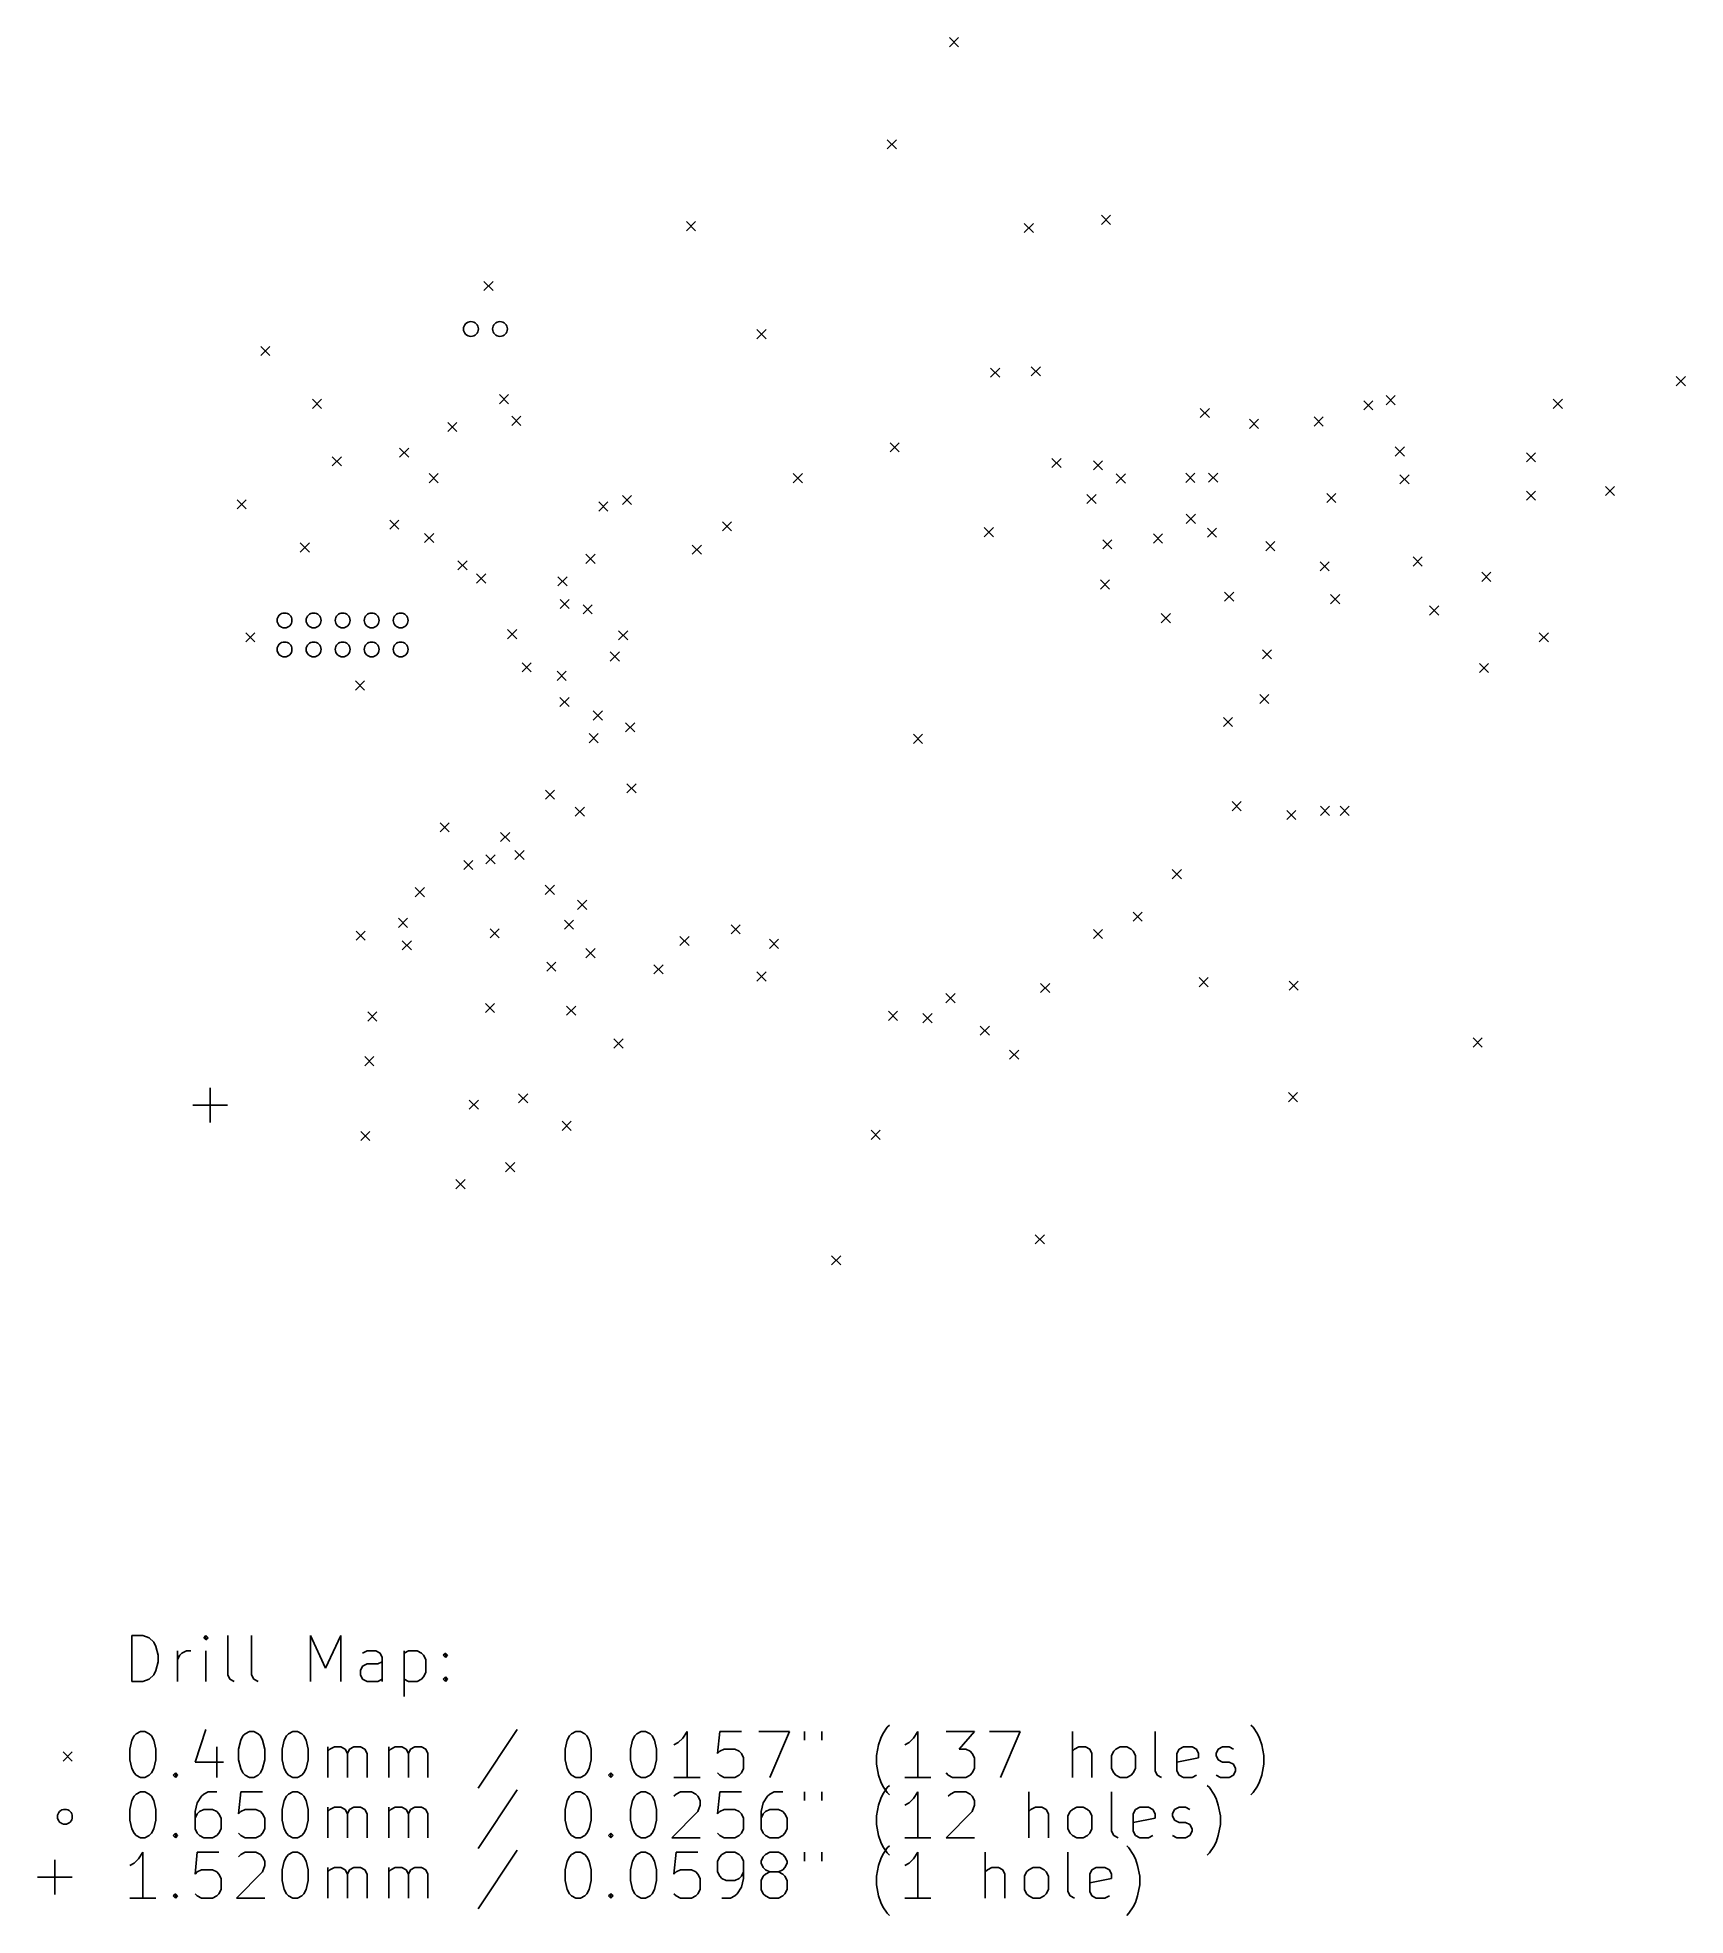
# Model space of a CAD drawing. Extents: x 99.2 to 171.2, y -144.9 to -62.7.
import ezdxf

# ---------------------------------------------------------------- set-up
doc = ezdxf.new("R2010")
doc.units = 0
doc.layers.add('BLACK', color=7, linetype='CONTINUOUS')

msp = doc.modelspace()

# ---------------------------------------------------------------- linework, layer by layer
at = {"layer": 'BLACK', "linetype": 'CONTINUOUS'}
for p, q in [((139.043, -62.7412), (139.443, -63.1412)), ((139.443, -62.7412), (139.043, -63.1412)), ((136.325, -67.2116), (136.725, -67.6116)), ((136.725, -67.2116), (136.325, -67.6116)), ((145.698, -70.5136), (146.098, -70.9136)), ((146.098, -70.5136), (145.698, -70.9136)), ((127.537, -70.793), (127.937, -71.193)), ((127.937, -70.793), (127.537, -71.193)), ((142.319, -70.8692), (142.719, -71.2692)), ((142.719, -70.8692), (142.319, -71.2692)), ((118.678, -73.4087), (119.078, -73.8087)), ((119.078, -73.4087), (118.678, -73.8087)), ((130.623, -75.5174), (131.023, -75.9174)), ((131.023, -75.5174), (130.623, -75.9174)), ((108.918, -76.254), (109.318, -76.654)), ((109.318, -76.254), (108.918, -76.654)), ((140.846, -77.2009), (141.246, -77.6009)), ((141.246, -77.2009), (140.846, -77.6009)), ((142.624, -77.143), (143.024, -77.543)), ((143.024, -77.143), (142.624, -77.543)), ((170.844, -77.5748), (171.244, -77.9748)), ((171.244, -77.5748), (170.844, -77.9748)), ((111.179, -78.5654), (111.579, -78.9654)), ((111.579, -78.5654), (111.179, -78.9654)), ((119.361, -78.3619), (119.761, -78.7619)), ((119.761, -78.3619), (119.361, -78.7619)), ((157.173, -78.6289), (157.573, -79.0289)), ((157.573, -78.6289), (157.173, -79.0289)), ((158.147, -78.401), (158.547, -78.801)), ((158.547, -78.401), (158.147, -78.801)), ((165.459, -78.5654), (165.859, -78.9654)), ((165.859, -78.5654), (165.459, -78.9654)), ((117.097, -79.5814), (117.497, -79.9814)), ((117.497, -79.5814), (117.097, -79.9814)), ((119.895, -79.3105), (120.295, -79.7105)), ((120.295, -79.3105), (119.895, -79.7105)), ((150.015, -78.9675), (150.415, -79.3675)), ((150.415, -78.9675), (150.015, -79.3675)), ((152.172, -79.4411), (152.572, -79.8411)), ((152.572, -79.4411), (152.172, -79.8411)), ((154.997, -79.3366), (155.397, -79.7366)), ((155.397, -79.3366), (154.997, -79.7366)), ((136.452, -80.4704), (136.852, -80.8704)), ((136.852, -80.4704), (136.452, -80.8704)), ((112.043, -81.08), (112.443, -81.48)), ((112.443, -81.08), (112.043, -81.48)), ((114.989, -80.699), (115.389, -81.099)), ((115.389, -80.699), (114.989, -81.099)), ((143.531, -81.1523), (143.931, -81.5523)), ((143.931, -81.1523), (143.531, -81.5523)), ((145.342, -81.2578), (145.742, -81.6578)), ((145.742, -81.2578), (145.342, -81.6578)), ((158.55, -80.6482), (158.95, -81.0482)), ((158.95, -80.6482), (158.55, -81.0482)), ((164.29, -80.9022), (164.69, -81.3022)), ((164.69, -80.9022), (164.29, -81.3022)), ((116.284, -81.8166), (116.684, -82.2166)), ((116.684, -81.8166), (116.284, -82.2166)), ((132.21, -81.8166), (132.61, -82.2166)), ((132.61, -81.8166), (132.21, -82.2166)), ((146.345, -81.8277), (146.745, -82.2277)), ((146.745, -81.8277), (146.345, -82.2277)), ((149.383, -81.8007), (149.783, -82.2007)), ((149.783, -81.8007), (149.383, -82.2007)), ((150.383, -81.7912), (150.783, -82.1912)), ((150.783, -81.7912), (150.383, -82.1912)), ((158.753, -81.8674), (159.153, -82.2674)), ((159.153, -81.8674), (158.753, -82.2674)), ((107.877, -82.9596), (108.277, -83.3596)), ((108.277, -82.9596), (107.877, -83.3596)), ((124.742, -82.7689), (125.142, -83.1689)), ((125.142, -82.7689), (124.742, -83.1689)), ((145.06, -82.7308), (145.46, -83.1308)), ((145.46, -82.7308), (145.06, -83.1308)), ((155.553, -82.6802), (155.953, -83.0802)), ((155.953, -82.6802), (155.553, -83.0802)), ((164.29, -82.5786), (164.69, -82.9786)), ((164.69, -82.5786), (164.29, -82.9786)), ((167.745, -82.3754), (168.145, -82.7754)), ((168.145, -82.3754), (167.745, -82.7754)), ((123.706, -83.0535), (124.106, -83.4535)), ((124.106, -83.0535), (123.706, -83.4535)), ((149.406, -83.594), (149.806, -83.994)), ((149.806, -83.594), (149.406, -83.994)), ((114.557, -83.8486), (114.957, -84.2486)), ((114.957, -83.8486), (114.557, -84.2486)), ((116.081, -84.4328), (116.481, -84.8328)), ((116.481, -84.4328), (116.081, -84.8328)), ((129.111, -83.9248), (129.511, -84.3248)), ((129.511, -83.9248), (129.111, -84.3248)), ((140.567, -84.1788), (140.967, -84.5788)), ((140.967, -84.1788), (140.567, -84.5788)), ((147.972, -84.4543), (148.372, -84.8543)), ((148.372, -84.4543), (147.972, -84.8543)), ((150.328, -84.2005), (150.728, -84.6005)), ((150.728, -84.2005), (150.328, -84.6005)), ((110.647, -84.8503), (111.047, -85.2503)), ((111.047, -84.8503), (110.647, -85.2503)), ((123.142, -85.3472), (123.542, -85.7472)), ((123.542, -85.3472), (123.142, -85.7472)), ((127.791, -84.9408), (128.191, -85.3408)), ((128.191, -84.9408), (127.791, -85.3408)), ((145.749, -84.71), (146.149, -85.11)), ((146.149, -84.71), (145.749, -85.11)), ((152.886, -84.7884), (153.286, -85.1884)), ((153.286, -84.7884), (152.886, -85.1884)), ((117.543, -85.6266), (117.943, -86.0266)), ((117.943, -85.6266), (117.543, -86.0266)), ((118.359, -86.2047), (118.759, -86.6047)), ((118.759, -86.2047), (118.359, -86.6047)), ((155.263, -85.6738), (155.663, -86.0738)), ((155.663, -85.6738), (155.263, -86.0738)), ((159.332, -85.4609), (159.732, -85.8609)), ((159.732, -85.4609), (159.332, -85.8609)), ((162.335, -86.1346), (162.735, -86.5346)), ((162.735, -86.1346), (162.335, -86.5346)), ((121.918, -86.326), (122.318, -86.726)), ((122.318, -86.326), (121.918, -86.726)), ((145.647, -86.4648), (146.047, -86.8648)), ((146.047, -86.4648), (145.647, -86.8648)), ((151.082, -86.9982), (151.482, -87.3982)), ((151.482, -86.9982), (151.082, -87.3982)), ((122.011, -87.3218), (122.411, -87.7218)), ((122.411, -87.3218), (122.011, -87.7218)), ((123.015, -87.557), (123.415, -87.957)), ((123.415, -87.557), (123.015, -87.957)), ((155.718, -87.1072), (156.118, -87.5072)), ((156.118, -87.1072), (155.718, -87.5072)), ((160.049, -87.6078), (160.449, -88.0078)), ((160.449, -87.6078), (160.049, -88.0078)), ((119.715, -88.6385), (120.115, -89.0385)), ((120.115, -88.6385), (119.715, -89.0385)), ((124.573, -88.6881), (124.973, -89.0881)), ((124.973, -88.6881), (124.573, -89.0881)), ((148.314, -87.938), (148.714, -88.338)), ((148.714, -87.938), (148.314, -88.338)), ((108.258, -88.7762), (108.658, -89.1762)), ((108.658, -88.7762), (108.258, -89.1762)), ((152.737, -89.5232), (153.137, -89.9232)), ((153.137, -89.5232), (152.737, -89.9232)), ((164.849, -88.7762), (165.249, -89.1762)), ((165.249, -88.7762), (164.849, -89.1762)), ((120.353, -90.0901), (120.753, -90.4901)), ((120.753, -90.0901), (120.353, -90.4901)), ((124.207, -89.6185), (124.607, -90.0185)), ((124.607, -89.6185), (124.207, -90.0185)), ((162.233, -90.1224), (162.633, -90.5224)), ((162.633, -90.1224), (162.233, -90.5224)), ((113.059, -90.8844), (113.459, -91.2844)), ((113.459, -90.8844), (113.059, -91.2844)), ((121.877, -90.4613), (122.277, -90.8613)), ((122.277, -90.4613), (121.877, -90.8613)), ((122.002, -91.6117), (122.402, -92.0117)), ((122.402, -91.6117), (122.002, -92.0117)), ((152.617, -91.4732), (153.017, -91.8732)), ((153.017, -91.4732), (152.617, -91.8732)), ((123.461, -92.2003), (123.861, -92.6003)), ((123.861, -92.2003), (123.461, -92.6003)), ((124.879, -92.7141), (125.279, -93.1141)), ((125.279, -92.7141), (124.879, -93.1141)), ((151.032, -92.4846), (151.432, -92.8846)), ((151.432, -92.4846), (151.032, -92.8846)), ((123.28, -93.1907), (123.68, -93.5907)), ((123.68, -93.1907), (123.28, -93.5907)), ((137.468, -93.2212), (137.868, -93.6212)), ((137.868, -93.2212), (137.468, -93.6212)), ((121.371, -95.6637), (121.771, -96.0637)), ((121.771, -95.6637), (121.371, -96.0637)), ((124.934, -95.3843), (125.334, -95.7843)), ((125.334, -95.3843), (124.934, -95.7843)), ((122.672, -96.4038), (123.072, -96.8038)), ((123.072, -96.4038), (122.672, -96.8038)), ((151.413, -96.1676), (151.813, -96.5676)), ((151.813, -96.1676), (151.413, -96.5676)), ((153.8, -96.5486), (154.2, -96.9486)), ((154.2, -96.5486), (153.8, -96.9486)), ((155.273, -96.3708), (155.673, -96.7708)), ((155.673, -96.3708), (155.273, -96.7708)), ((156.137, -96.3708), (156.537, -96.7708)), ((156.537, -96.3708), (156.137, -96.7708)), ((116.762, -97.0896), (117.162, -97.4896)), ((117.162, -97.0896), (116.762, -97.4896)), ((119.409, -97.5166), (119.809, -97.9166)), ((119.809, -97.5166), (119.409, -97.9166)), ((118.769, -98.4924), (119.169, -98.8924)), ((119.169, -98.4924), (118.769, -98.8924)), ((120.034, -98.2976), (120.434, -98.6976)), ((120.434, -98.2976), (120.034, -98.6976)), ((117.799, -98.7392), (118.199, -99.1392)), ((118.199, -98.7392), (117.799, -99.1392)), ((148.796, -99.1394), (149.196, -99.5394)), ((149.196, -99.1394), (148.796, -99.5394)), ((115.675, -99.9268), (116.075, -100.327)), ((116.075, -99.9268), (115.675, -100.327)), ((121.364, -99.8252), (121.764, -100.225)), ((121.764, -99.8252), (121.364, -100.225)), ((122.777, -100.478), (123.177, -100.878)), ((123.177, -100.478), (122.777, -100.878)), ((147.076, -101.002), (147.476, -101.402)), ((147.476, -101.002), (147.076, -101.402)), ((113.084, -101.832), (113.484, -102.232)), ((113.484, -101.832), (113.084, -102.232)), ((114.941, -101.266), (115.341, -101.666)), ((115.341, -101.266), (114.941, -101.666)), ((118.951, -101.73), (119.351, -102.13)), ((119.351, -101.73), (118.951, -102.13)), ((122.205, -101.349), (122.605, -101.749)), ((122.605, -101.349), (122.205, -101.749)), ((129.492, -101.552), (129.892, -101.952)), ((129.892, -101.552), (129.492, -101.952)), ((145.342, -101.756), (145.742, -102.156)), ((145.742, -101.756), (145.342, -102.156)), ((115.106, -102.252), (115.506, -102.652)), ((115.506, -102.252), (115.106, -102.652)), ((123.142, -102.594), (123.542, -102.994)), ((123.542, -102.594), (123.142, -102.994)), ((127.257, -102.06), (127.657, -102.46)), ((127.657, -102.06), (127.257, -102.46)), ((131.169, -102.187), (131.569, -102.587)), ((131.569, -102.187), (131.169, -102.587)), ((121.432, -103.19), (121.832, -103.59)), ((121.832, -103.19), (121.432, -103.59)), ((126.114, -103.305), (126.514, -103.705)), ((126.514, -103.305), (126.114, -103.705)), ((130.623, -103.614), (131.023, -104.014)), ((131.023, -103.614), (130.623, -104.014)), ((143.031, -104.118), (143.431, -104.518)), ((143.431, -104.118), (143.031, -104.518)), ((149.965, -103.864), (150.365, -104.264)), ((150.365, -103.864), (149.965, -104.264)), ((153.902, -104.016), (154.302, -104.416)), ((154.302, -104.016), (153.902, -104.416)), ((118.748, -104.995), (119.148, -105.395)), ((119.148, -104.995), (118.748, -105.395)), ((122.295, -105.108), (122.695, -105.508)), ((122.695, -105.108), (122.295, -105.508)), ((138.89, -104.565), (139.29, -104.965)), ((139.29, -104.565), (138.89, -104.965)), ((113.599, -105.368), (113.999, -105.768)), ((113.999, -105.368), (113.599, -105.768)), ((136.376, -105.337), (136.776, -105.737)), ((136.776, -105.337), (136.376, -105.737)), ((137.887, -105.438), (138.287, -105.838)), ((138.287, -105.438), (137.887, -105.838)), ((124.365, -106.55), (124.765, -106.95)), ((124.765, -106.55), (124.365, -106.95)), ((140.392, -105.989), (140.792, -106.389)), ((140.792, -105.989), (140.392, -106.389)), ((161.954, -106.505), (162.354, -106.905)), ((162.354, -106.505), (161.954, -106.905)), ((113.465, -107.318), (113.865, -107.718)), ((113.865, -107.318), (113.465, -107.718)), ((141.675, -107.039), (142.075, -107.439)), ((142.075, -107.039), (141.675, -107.439)), ((106.702, -108.689), (106.702, -110.209)), ((118.037, -109.223), (118.437, -109.623)), ((118.437, -109.223), (118.037, -109.623)), ((120.196, -108.944), (120.596, -109.344)), ((120.596, -108.944), (120.196, -109.344)), ((153.876, -108.893), (154.276, -109.293)), ((154.276, -108.893), (153.876, -109.293)), ((105.942, -109.449), (107.462, -109.449)), ((113.287, -110.595), (113.687, -110.995)), ((113.687, -110.595), (113.287, -110.995)), ((122.098, -110.146), (122.498, -110.546)), ((122.498, -110.146), (122.098, -110.546)), ((135.614, -110.544), (136.014, -110.944)), ((136.014, -110.544), (135.614, -110.944)), ((119.63, -111.956), (120.03, -112.356)), ((120.03, -111.956), (119.63, -112.356)), ((117.453, -112.703), (117.853, -113.103)), ((117.853, -112.703), (117.453, -113.103)), ((142.802, -115.116), (143.202, -115.516)), ((143.202, -115.116), (142.802, -115.516)), ((133.887, -116.03), (134.287, -116.43)), ((134.287, -116.03), (133.887, -116.43)), ((103.279, -134.65), (103.279, -132.65)), ((103.279, -132.65), (103.755, -132.65)), ((103.755, -132.65), (104.041, -132.745)), ((104.041, -132.745), (104.231, -132.935)), ((104.231, -132.935), (104.326, -133.126)), ((106.517, -132.65), (106.422, -132.745)), ((106.422, -132.745), (106.517, -132.84)), ((106.612, -132.745), (106.517, -132.65)), ((106.517, -132.65), (106.517, -132.84)), ((106.517, -132.84), (106.612, -132.745)), ((107.469, -134.364), (107.469, -132.65)), ((108.517, -134.364), (108.517, -132.65)), ((111.088, -134.65), (111.088, -132.65)), ((111.088, -132.65), (111.755, -134.078)), ((111.755, -134.078), (112.422, -132.65)), ((112.422, -132.65), (112.422, -134.65)), ((104.326, -133.126), (104.422, -133.507)), ((104.422, -133.792), (104.326, -134.173)), ((104.422, -133.507), (104.422, -133.792)), ((105.279, -134.65), (105.279, -133.316)), ((105.279, -133.697), (105.374, -133.507)), ((105.374, -133.507), (105.469, -133.411)), ((105.469, -133.411), (105.66, -133.316)), ((105.66, -133.316), (105.85, -133.316)), ((106.517, -134.65), (106.517, -133.316)), ((113.564, -133.316), (113.374, -133.411)), ((113.374, -133.983), (113.564, -133.888)), ((113.945, -133.316), (113.564, -133.316)), ((113.564, -133.888), (114.041, -133.888)), ((114.136, -133.411), (113.945, -133.316)), ((114.041, -133.888), (114.231, -133.792)), ((114.231, -133.602), (114.136, -133.411)), ((114.231, -134.65), (114.231, -133.602)), ((115.184, -133.316), (115.184, -135.316)), ((115.184, -133.411), (115.374, -133.316)), ((115.374, -133.316), (115.755, -133.316)), ((115.755, -133.316), (115.945, -133.411)), ((115.945, -133.411), (116.041, -133.507)), ((116.041, -133.507), (116.136, -133.697)), ((116.136, -133.697), (116.136, -134.269)), ((116.898, -133.507), (116.993, -133.411)), ((116.993, -133.602), (116.898, -133.507)), ((116.993, -133.411), (117.088, -133.507)), ((116.993, -133.411), (116.993, -133.602)), ((117.088, -133.507), (116.993, -133.602)), ((103.755, -134.65), (103.279, -134.65)), ((104.041, -134.554), (103.755, -134.65)), ((104.231, -134.364), (104.041, -134.554)), ((104.326, -134.173), (104.231, -134.364)), ((107.564, -134.554), (107.469, -134.364)), ((107.755, -134.65), (107.564, -134.554)), ((108.612, -134.554), (108.517, -134.364)), ((108.803, -134.65), (108.612, -134.554)), ((113.279, -134.173), (113.374, -133.983)), ((113.279, -134.364), (113.279, -134.173)), ((113.374, -134.554), (113.279, -134.364)), ((113.564, -134.65), (113.374, -134.554)), ((114.041, -134.65), (113.564, -134.65)), ((114.231, -134.554), (114.041, -134.65)), ((115.374, -134.65), (115.184, -134.554)), ((115.755, -134.65), (115.374, -134.65)), ((115.945, -134.554), (115.755, -134.65)), ((116.041, -134.459), (115.945, -134.554)), ((116.136, -134.269), (116.041, -134.459)), ((116.898, -134.554), (116.993, -134.459)), ((116.993, -134.65), (116.898, -134.554)), ((116.993, -134.459), (117.088, -134.554)), ((116.993, -134.459), (116.993, -134.65)), ((117.088, -134.554), (116.993, -134.65)), ((103.279, -137.23), (103.374, -137.04)), ((103.374, -137.04), (103.469, -136.945)), ((103.469, -136.945), (103.66, -136.85)), ((103.66, -136.85), (103.85, -136.85)), ((103.85, -136.85), (104.041, -136.945)), ((104.041, -136.945), (104.136, -137.04)), ((104.136, -137.04), (104.231, -137.23)), ((106.517, -136.754), (106.041, -138.183)), ((108.041, -137.23), (108.136, -137.04)), ((108.136, -137.04), (108.231, -136.945)), ((108.231, -136.945), (108.422, -136.85)), ((108.422, -136.85), (108.612, -136.85)), ((108.612, -136.85), (108.803, -136.945)), ((108.803, -136.945), (108.898, -137.04)), ((108.898, -137.04), (108.993, -137.23)), ((109.945, -137.23), (110.041, -137.04)), ((110.041, -137.04), (110.136, -136.945)), ((110.136, -136.945), (110.326, -136.85)), ((110.326, -136.85), (110.517, -136.85)), ((110.517, -136.85), (110.707, -136.945)), ((110.707, -136.945), (110.803, -137.04)), ((110.803, -137.04), (110.898, -137.23)), ((120.136, -136.754), (118.422, -139.326)), ((122.326, -137.23), (122.422, -137.04)), ((122.422, -137.04), (122.517, -136.945)), ((122.517, -136.945), (122.707, -136.85)), ((122.707, -136.85), (122.898, -136.85)), ((122.898, -136.85), (123.088, -136.945)), ((123.088, -136.945), (123.184, -137.04)), ((123.184, -137.04), (123.279, -137.23)), ((125.184, -137.23), (125.279, -137.04)), ((125.279, -137.04), (125.374, -136.945)), ((125.374, -136.945), (125.564, -136.85)), ((125.564, -136.85), (125.755, -136.85)), ((125.755, -136.85), (125.945, -136.945)), ((125.945, -136.945), (126.041, -137.04)), ((126.041, -137.04), (126.136, -137.23)), ((127.374, -137.135), (127.184, -137.326)), ((127.564, -136.85), (127.374, -137.135)), ((127.564, -138.85), (127.564, -136.85)), ((128.993, -136.85), (128.898, -137.802)), ((129.945, -136.85), (128.993, -136.85)), ((130.707, -136.85), (132.041, -136.85)), ((132.041, -136.85), (131.184, -138.85)), ((132.707, -136.85), (132.707, -137.23)), ((133.469, -136.85), (133.469, -137.23)), ((135.945, -137.421), (136.041, -137.135)), ((136.041, -137.135), (136.136, -136.945)), ((136.136, -136.945), (136.326, -136.659)), ((136.326, -136.659), (136.422, -136.564)), ((137.469, -137.135), (137.279, -137.326)), ((137.66, -136.85), (137.469, -137.135)), ((137.66, -138.85), (137.66, -136.85)), ((138.898, -136.85), (140.136, -136.85)), ((140.136, -136.85), (139.469, -137.611)), ((140.803, -136.85), (142.136, -136.85)), ((142.136, -136.85), (141.279, -138.85)), ((144.422, -138.85), (144.422, -136.85)), ((148.041, -138.564), (148.041, -136.85)), ((152.326, -136.659), (152.231, -136.564)), ((152.517, -136.945), (152.326, -136.659)), ((152.612, -137.135), (152.517, -136.945)), ((152.707, -137.421), (152.612, -137.135)), ((100.271, -137.735), (100.671, -138.135)), ((100.671, -137.735), (100.271, -138.135)), ((103.184, -137.611), (103.279, -137.23)), ((103.184, -138.088), (103.184, -137.611)), ((104.231, -137.23), (104.326, -137.611)), ((104.326, -137.611), (104.326, -138.088)), ((106.993, -137.516), (106.993, -138.85)), ((107.945, -137.611), (108.041, -137.23)), ((107.945, -138.088), (107.945, -137.611)), ((108.993, -137.23), (109.088, -137.611)), ((109.088, -137.611), (109.088, -138.088)), ((109.85, -137.611), (109.945, -137.23)), ((109.85, -138.088), (109.85, -137.611)), ((110.898, -137.23), (110.993, -137.611)), ((110.993, -137.611), (110.993, -138.088)), ((111.85, -138.85), (111.85, -137.516)), ((111.85, -137.707), (111.945, -137.611)), ((111.945, -137.611), (112.136, -137.516)), ((112.136, -137.516), (112.422, -137.516)), ((112.422, -137.516), (112.612, -137.611)), ((112.612, -137.611), (112.707, -137.802)), ((112.707, -137.802), (112.803, -137.611)), ((112.707, -137.802), (112.707, -138.85)), ((112.803, -137.611), (112.993, -137.516)), ((112.993, -137.516), (113.279, -137.516)), ((113.279, -137.516), (113.469, -137.611)), ((113.469, -137.611), (113.564, -137.802)), ((113.564, -137.802), (113.564, -138.85)), ((114.517, -138.85), (114.517, -137.516)), ((114.517, -137.707), (114.612, -137.611)), ((114.612, -137.611), (114.803, -137.516)), ((114.803, -137.516), (115.088, -137.516)), ((115.088, -137.516), (115.279, -137.611)), ((115.279, -137.611), (115.374, -137.802)), ((115.374, -137.802), (115.469, -137.611)), ((115.374, -137.802), (115.374, -138.85)), ((115.469, -137.611), (115.66, -137.516)), ((115.66, -137.516), (115.945, -137.516)), ((115.945, -137.516), (116.136, -137.611)), ((116.136, -137.611), (116.231, -137.802)), ((116.231, -137.802), (116.231, -138.85)), ((122.231, -137.611), (122.326, -137.23)), ((122.231, -138.088), (122.231, -137.611)), ((123.279, -137.23), (123.374, -137.611)), ((123.374, -137.611), (123.374, -138.088)), ((125.088, -137.611), (125.184, -137.23)), ((125.088, -138.088), (125.088, -137.611)), ((126.136, -137.23), (126.231, -137.611)), ((126.231, -137.611), (126.231, -138.088)), ((127.184, -137.326), (126.993, -137.421)), ((128.898, -137.802), (128.993, -137.707)), ((128.993, -137.707), (129.184, -137.611)), ((129.184, -137.611), (129.66, -137.611)), ((129.66, -137.611), (129.85, -137.707)), ((129.85, -137.707), (129.945, -137.802)), ((129.945, -137.802), (130.041, -137.992)), ((130.041, -137.992), (130.041, -138.469)), ((135.85, -137.897), (135.945, -137.421)), ((135.85, -138.278), (135.85, -137.897)), ((137.279, -137.326), (137.088, -137.421)), ((139.469, -137.611), (139.755, -137.611)), ((139.755, -137.611), (139.945, -137.707)), ((139.945, -137.707), (140.041, -137.802)), ((140.041, -137.802), (140.136, -137.992)), ((140.136, -137.992), (140.136, -138.469)), ((144.517, -137.611), (144.422, -137.707)), ((144.707, -137.516), (144.517, -137.611)), ((144.993, -137.516), (144.707, -137.516)), ((145.184, -137.611), (144.993, -137.516)), ((145.279, -137.802), (145.184, -137.611)), ((145.279, -138.85), (145.279, -137.802)), ((146.136, -137.897), (146.231, -137.707)), ((146.136, -138.469), (146.136, -137.897)), ((146.231, -137.707), (146.326, -137.611)), ((146.326, -137.611), (146.517, -137.516)), ((146.517, -137.516), (146.803, -137.516)), ((146.803, -137.516), (146.993, -137.611)), ((146.993, -137.611), (147.088, -137.707)), ((147.088, -137.707), (147.184, -137.897)), ((147.184, -137.897), (147.184, -138.469)), ((148.993, -137.802), (149.088, -137.611)), ((148.993, -138.564), (148.993, -137.802)), ((149.945, -137.992), (148.993, -138.183)), ((149.088, -137.611), (149.279, -137.516)), ((149.279, -137.516), (149.66, -137.516)), ((149.66, -137.516), (149.85, -137.611)), ((149.85, -137.611), (149.945, -137.802)), ((149.945, -137.802), (149.945, -137.992)), ((150.707, -137.802), (150.803, -137.611)), ((150.707, -137.897), (150.707, -137.802)), ((150.803, -138.088), (150.707, -137.897)), ((150.803, -137.611), (150.993, -137.516)), ((150.993, -137.516), (151.279, -137.516)), ((151.279, -137.516), (151.469, -137.611)), ((152.803, -137.897), (152.707, -137.421)), ((152.803, -138.278), (152.803, -137.897)), ((103.279, -138.469), (103.184, -138.088)), ((103.374, -138.659), (103.279, -138.469)), ((103.469, -138.754), (103.374, -138.659)), ((103.66, -138.85), (103.469, -138.754)), ((104.041, -138.754), (103.85, -138.85)), ((104.136, -138.659), (104.041, -138.754)), ((104.231, -138.469), (104.136, -138.659)), ((104.326, -138.088), (104.231, -138.469)), ((105.088, -138.754), (105.184, -138.659)), ((105.184, -138.85), (105.088, -138.754)), ((105.184, -138.659), (105.279, -138.754)), ((105.184, -138.659), (105.184, -138.85)), ((105.279, -138.754), (105.184, -138.85)), ((106.041, -138.183), (107.279, -138.183)), ((108.041, -138.469), (107.945, -138.088)), ((108.136, -138.659), (108.041, -138.469)), ((108.231, -138.754), (108.136, -138.659)), ((108.422, -138.85), (108.231, -138.754)), ((108.803, -138.754), (108.612, -138.85)), ((108.898, -138.659), (108.803, -138.754)), ((108.993, -138.469), (108.898, -138.659)), ((109.088, -138.088), (108.993, -138.469)), ((109.945, -138.469), (109.85, -138.088)), ((110.041, -138.659), (109.945, -138.469)), ((110.136, -138.754), (110.041, -138.659)), ((110.326, -138.85), (110.136, -138.754)), ((110.707, -138.754), (110.517, -138.85)), ((110.803, -138.659), (110.707, -138.754)), ((110.898, -138.469), (110.803, -138.659)), ((110.993, -138.088), (110.898, -138.469)), ((122.326, -138.469), (122.231, -138.088)), ((122.422, -138.659), (122.326, -138.469)), ((122.517, -138.754), (122.422, -138.659)), ((122.707, -138.85), (122.517, -138.754)), ((123.088, -138.754), (122.898, -138.85)), ((123.184, -138.659), (123.088, -138.754)), ((123.279, -138.469), (123.184, -138.659)), ((123.374, -138.088), (123.279, -138.469)), ((124.136, -138.754), (124.231, -138.659)), ((124.231, -138.85), (124.136, -138.754)), ((124.231, -138.659), (124.326, -138.754)), ((124.231, -138.659), (124.231, -138.85)), ((124.326, -138.754), (124.231, -138.85)), ((125.184, -138.469), (125.088, -138.088)), ((125.279, -138.659), (125.184, -138.469)), ((125.374, -138.754), (125.279, -138.659)), ((125.564, -138.85), (125.374, -138.754)), ((125.945, -138.754), (125.755, -138.85)), ((126.041, -138.659), (125.945, -138.754)), ((126.136, -138.469), (126.041, -138.659)), ((126.231, -138.088), (126.136, -138.469)), ((128.993, -138.754), (128.898, -138.659)), ((129.184, -138.85), (128.993, -138.754)), ((129.85, -138.754), (129.66, -138.85)), ((129.945, -138.659), (129.85, -138.754)), ((130.041, -138.469), (129.945, -138.659)), ((135.945, -138.754), (135.85, -138.278)), ((136.041, -139.04), (135.945, -138.754)), ((138.993, -138.754), (138.898, -138.659)), ((139.184, -138.85), (138.993, -138.754)), ((139.945, -138.754), (139.755, -138.85)), ((140.041, -138.659), (139.945, -138.754)), ((140.136, -138.469), (140.041, -138.659)), ((146.231, -138.659), (146.136, -138.469)), ((146.326, -138.754), (146.231, -138.659)), ((146.517, -138.85), (146.326, -138.754)), ((146.993, -138.754), (146.803, -138.85)), ((147.088, -138.659), (146.993, -138.754)), ((147.184, -138.469), (147.088, -138.659)), ((148.136, -138.754), (148.041, -138.564)), ((148.326, -138.85), (148.136, -138.754)), ((149.088, -138.754), (148.993, -138.564)), ((149.279, -138.85), (149.088, -138.754)), ((149.85, -138.754), (149.66, -138.85)), ((150.707, -138.754), (150.898, -138.85)), ((150.993, -138.183), (150.803, -138.088)), ((151.279, -138.183), (150.993, -138.183)), ((151.469, -138.278), (151.279, -138.183)), ((151.279, -138.85), (151.469, -138.754)), ((151.564, -138.469), (151.469, -138.278)), ((151.469, -138.754), (151.564, -138.564)), ((151.564, -138.564), (151.564, -138.469)), ((152.612, -139.04), (152.707, -138.754)), ((152.707, -138.754), (152.803, -138.278)), ((103.374, -139.68), (103.469, -139.585)), ((103.469, -139.585), (103.66, -139.49)), ((103.85, -138.85), (103.66, -138.85)), ((103.66, -139.49), (103.85, -139.49)), ((103.85, -139.49), (104.041, -139.585)), ((104.041, -139.585), (104.136, -139.68)), ((106.422, -139.585), (106.326, -139.68)), ((106.612, -139.49), (106.422, -139.585)), ((106.993, -139.49), (106.612, -139.49)), ((108.041, -139.49), (107.945, -140.442)), ((108.993, -139.49), (108.041, -139.49)), ((108.612, -138.85), (108.422, -138.85)), ((110.041, -139.68), (110.136, -139.585)), ((110.136, -139.585), (110.326, -139.49)), ((110.517, -138.85), (110.326, -138.85)), ((110.326, -139.49), (110.517, -139.49)), ((110.517, -139.49), (110.707, -139.585)), ((110.707, -139.585), (110.803, -139.68)), ((120.136, -139.394), (118.422, -141.966)), ((122.422, -139.68), (122.517, -139.585)), ((122.517, -139.585), (122.707, -139.49)), ((122.898, -138.85), (122.707, -138.85)), ((122.707, -139.49), (122.898, -139.49)), ((122.898, -139.49), (123.088, -139.585)), ((123.088, -139.585), (123.184, -139.68)), ((125.279, -139.68), (125.374, -139.585)), ((125.374, -139.585), (125.564, -139.49)), ((125.755, -138.85), (125.564, -138.85)), ((125.564, -139.49), (125.755, -139.49)), ((125.755, -139.49), (125.945, -139.585)), ((125.945, -139.585), (126.041, -139.68)), ((128.136, -138.85), (126.993, -138.85)), ((126.993, -139.68), (127.088, -139.585)), ((127.088, -139.585), (127.279, -139.49)), ((127.279, -139.49), (127.755, -139.49)), ((127.755, -139.49), (127.945, -139.585)), ((127.945, -139.585), (128.041, -139.68)), ((128.993, -139.49), (128.898, -140.442)), ((129.945, -139.49), (128.993, -139.49)), ((129.66, -138.85), (129.184, -138.85)), ((131.184, -139.585), (131.088, -139.68)), ((131.374, -139.49), (131.184, -139.585)), ((131.755, -139.49), (131.374, -139.49)), ((132.707, -139.49), (132.707, -139.87)), ((133.469, -139.49), (133.469, -139.87)), ((136.136, -139.23), (136.041, -139.04)), ((136.041, -139.775), (136.136, -139.585)), ((136.326, -139.516), (136.136, -139.23)), ((136.136, -139.585), (136.326, -139.299)), ((136.326, -139.299), (136.422, -139.204)), ((136.422, -139.611), (136.326, -139.516)), ((138.231, -138.85), (137.088, -138.85)), ((137.66, -139.49), (137.469, -139.775)), ((137.66, -141.49), (137.66, -139.49)), ((138.993, -139.68), (139.088, -139.585)), ((139.088, -139.585), (139.279, -139.49)), ((139.755, -138.85), (139.184, -138.85)), ((139.279, -139.49), (139.755, -139.49)), ((139.755, -139.49), (139.945, -139.585)), ((139.945, -139.585), (140.041, -139.68)), ((142.517, -141.49), (142.517, -139.49)), ((146.136, -141.204), (146.136, -139.49)), ((146.803, -138.85), (146.517, -138.85)), ((149.66, -138.85), (149.279, -138.85)), ((150.422, -139.299), (150.326, -139.204)), ((150.612, -139.585), (150.422, -139.299)), ((150.707, -139.775), (150.612, -139.585)), ((150.898, -138.85), (151.279, -138.85)), ((152.231, -139.611), (152.326, -139.516)), ((152.326, -139.516), (152.517, -139.23)), ((152.517, -139.23), (152.612, -139.04)), ((103.184, -140.251), (103.279, -139.87)), ((103.184, -140.728), (103.184, -140.251)), ((103.279, -139.87), (103.374, -139.68)), ((104.136, -139.68), (104.231, -139.87)), ((104.231, -139.87), (104.326, -140.251)), ((104.326, -140.251), (104.326, -140.728)), ((106.136, -139.966), (106.041, -140.347)), ((106.041, -140.347), (106.041, -141.109)), ((106.136, -140.442), (106.041, -140.632)), ((106.326, -139.68), (106.136, -139.966)), ((106.231, -140.347), (106.136, -140.442)), ((106.422, -140.251), (106.231, -140.347)), ((106.803, -140.251), (106.422, -140.251)), ((106.993, -140.347), (106.803, -140.251)), ((107.088, -140.442), (106.993, -140.347)), ((107.184, -140.632), (107.088, -140.442)), ((107.945, -140.442), (108.041, -140.347)), ((108.041, -140.347), (108.231, -140.251)), ((108.231, -140.251), (108.707, -140.251)), ((108.707, -140.251), (108.898, -140.347)), ((108.898, -140.347), (108.993, -140.442)), ((108.993, -140.442), (109.088, -140.632)), ((109.85, -140.251), (109.945, -139.87)), ((109.85, -140.728), (109.85, -140.251)), ((109.945, -139.87), (110.041, -139.68)), ((110.803, -139.68), (110.898, -139.87)), ((110.898, -139.87), (110.993, -140.251)), ((110.993, -140.251), (110.993, -140.728)), ((111.85, -141.49), (111.85, -140.156)), ((111.85, -140.347), (111.945, -140.251)), ((111.945, -140.251), (112.136, -140.156)), ((112.136, -140.156), (112.422, -140.156)), ((112.422, -140.156), (112.612, -140.251)), ((112.612, -140.251), (112.707, -140.442)), ((112.707, -140.442), (112.803, -140.251)), ((112.707, -140.442), (112.707, -141.49)), ((112.803, -140.251), (112.993, -140.156)), ((112.993, -140.156), (113.279, -140.156)), ((113.279, -140.156), (113.469, -140.251)), ((113.469, -140.251), (113.564, -140.442)), ((113.564, -140.442), (113.564, -141.49)), ((114.517, -141.49), (114.517, -140.156)), ((114.517, -140.347), (114.612, -140.251)), ((114.612, -140.251), (114.803, -140.156)), ((114.803, -140.156), (115.088, -140.156)), ((115.088, -140.156), (115.279, -140.251)), ((115.279, -140.251), (115.374, -140.442)), ((115.374, -140.442), (115.469, -140.251)), ((115.374, -140.442), (115.374, -141.49)), ((115.469, -140.251), (115.66, -140.156)), ((115.66, -140.156), (115.945, -140.156)), ((115.945, -140.156), (116.136, -140.251)), ((116.136, -140.251), (116.231, -140.442)), ((116.231, -140.442), (116.231, -141.49)), ((122.231, -140.251), (122.326, -139.87)), ((122.231, -140.728), (122.231, -140.251)), ((122.326, -139.87), (122.422, -139.68)), ((123.184, -139.68), (123.279, -139.87)), ((123.279, -139.87), (123.374, -140.251)), ((123.374, -140.251), (123.374, -140.728)), ((125.088, -140.251), (125.184, -139.87)), ((125.088, -140.728), (125.088, -140.251)), ((125.184, -139.87), (125.279, -139.68)), ((126.041, -139.68), (126.136, -139.87)), ((126.136, -139.87), (126.231, -140.251)), ((126.231, -140.251), (126.231, -140.728)), ((128.041, -140.347), (126.898, -141.49)), ((128.041, -139.68), (128.136, -139.87)), ((128.136, -140.061), (128.041, -140.347)), ((128.136, -139.87), (128.136, -140.061)), ((128.898, -140.442), (128.993, -140.347)), ((128.993, -140.347), (129.184, -140.251)), ((129.184, -140.251), (129.66, -140.251)), ((129.66, -140.251), (129.85, -140.347)), ((129.85, -140.347), (129.945, -140.442)), ((129.945, -140.442), (130.041, -140.632)), ((130.898, -139.966), (130.803, -140.347)), ((130.803, -140.347), (130.803, -141.109)), ((130.898, -140.442), (130.803, -140.632)), ((131.088, -139.68), (130.898, -139.966)), ((130.993, -140.347), (130.898, -140.442)), ((131.184, -140.251), (130.993, -140.347)), ((131.564, -140.251), (131.184, -140.251)), ((131.755, -140.347), (131.564, -140.251)), ((131.85, -140.442), (131.755, -140.347)), ((131.945, -140.632), (131.85, -140.442)), ((135.85, -140.537), (135.945, -140.061)), ((135.945, -140.061), (136.041, -139.775)), ((137.279, -139.966), (137.088, -140.061)), ((137.469, -139.775), (137.279, -139.966)), ((140.041, -140.347), (138.898, -141.49)), ((140.041, -139.68), (140.136, -139.87)), ((140.136, -140.061), (140.041, -140.347)), ((140.136, -139.87), (140.136, -140.061)), ((142.612, -140.251), (142.517, -140.347)), ((142.803, -140.156), (142.612, -140.251)), ((143.088, -140.156), (142.803, -140.156)), ((143.279, -140.251), (143.088, -140.156)), ((143.374, -140.442), (143.279, -140.251)), ((143.374, -141.49), (143.374, -140.442)), ((144.231, -140.537), (144.326, -140.347)), ((144.326, -140.347), (144.422, -140.251)), ((144.422, -140.251), (144.612, -140.156)), ((144.612, -140.156), (144.898, -140.156)), ((144.898, -140.156), (145.088, -140.251)), ((145.088, -140.251), (145.184, -140.347)), ((145.184, -140.347), (145.279, -140.537)), ((147.088, -140.442), (147.184, -140.251)), ((147.088, -141.204), (147.088, -140.442)), ((147.184, -140.251), (147.374, -140.156)), ((147.374, -140.156), (147.755, -140.156)), ((147.755, -140.156), (147.945, -140.251)), ((147.945, -140.251), (148.041, -140.442)), ((148.041, -140.442), (148.041, -140.632)), ((148.803, -140.442), (148.898, -140.251)), ((148.803, -140.537), (148.803, -140.442)), ((148.898, -140.251), (149.088, -140.156)), ((149.088, -140.156), (149.374, -140.156)), ((149.374, -140.156), (149.564, -140.251)), ((150.803, -140.061), (150.707, -139.775)), ((150.898, -140.537), (150.803, -140.061)), ((103.279, -141.109), (103.184, -140.728)), ((103.374, -141.299), (103.279, -141.109)), ((104.231, -141.109), (104.136, -141.299)), ((104.326, -140.728), (104.231, -141.109)), ((106.041, -141.109), (106.136, -141.299)), ((107.088, -141.299), (107.184, -141.109)), ((107.184, -141.109), (107.184, -140.632)), ((109.088, -141.109), (108.993, -141.299)), ((109.088, -140.632), (109.088, -141.109)), ((109.945, -141.109), (109.85, -140.728)), ((110.041, -141.299), (109.945, -141.109)), ((110.898, -141.109), (110.803, -141.299)), ((110.993, -140.728), (110.898, -141.109)), ((122.326, -141.109), (122.231, -140.728)), ((122.422, -141.299), (122.326, -141.109)), ((123.279, -141.109), (123.184, -141.299)), ((123.374, -140.728), (123.279, -141.109)), ((125.184, -141.109), (125.088, -140.728)), ((125.279, -141.299), (125.184, -141.109)), ((126.136, -141.109), (126.041, -141.299)), ((126.231, -140.728), (126.136, -141.109)), ((130.041, -141.109), (129.945, -141.299)), ((130.041, -140.632), (130.041, -141.109)), ((130.803, -141.109), (130.898, -141.299)), ((131.85, -141.299), (131.945, -141.109)), ((131.945, -141.109), (131.945, -140.632)), ((135.85, -140.918), (135.85, -140.537)), ((135.945, -141.394), (135.85, -140.918)), ((144.231, -141.109), (144.231, -140.537)), ((144.326, -141.299), (144.231, -141.109)), ((145.279, -141.109), (145.184, -141.299)), ((145.279, -140.537), (145.279, -141.109)), ((146.231, -141.394), (146.136, -141.204)), ((148.041, -140.632), (147.088, -140.823)), ((147.184, -141.394), (147.088, -141.204)), ((148.898, -140.728), (148.803, -140.537)), ((149.088, -140.823), (148.898, -140.728)), ((149.374, -140.823), (149.088, -140.823)), ((149.564, -140.918), (149.374, -140.823)), ((149.66, -141.109), (149.564, -140.918)), ((149.564, -141.394), (149.66, -141.204)), ((149.66, -141.204), (149.66, -141.109)), ((150.803, -141.394), (150.898, -140.918)), ((150.898, -140.918), (150.898, -140.537)), ((103.469, -141.394), (103.374, -141.299)), ((103.66, -141.49), (103.469, -141.394)), ((103.85, -141.49), (103.66, -141.49)), ((104.041, -141.394), (103.85, -141.49)), ((104.136, -141.299), (104.041, -141.394)), ((105.088, -141.394), (105.184, -141.299)), ((105.184, -141.49), (105.088, -141.394)), ((105.184, -141.299), (105.279, -141.394)), ((105.184, -141.299), (105.184, -141.49)), ((105.279, -141.394), (105.184, -141.49)), ((106.136, -141.299), (106.231, -141.394)), ((106.231, -141.394), (106.422, -141.49)), ((106.422, -141.49), (106.803, -141.49)), ((106.803, -141.49), (106.993, -141.394)), ((106.993, -141.394), (107.088, -141.299)), ((108.041, -141.394), (107.945, -141.299)), ((108.231, -141.49), (108.041, -141.394)), ((108.707, -141.49), (108.231, -141.49)), ((108.898, -141.394), (108.707, -141.49)), ((108.993, -141.299), (108.898, -141.394)), ((110.136, -141.394), (110.041, -141.299)), ((110.326, -141.49), (110.136, -141.394)), ((110.517, -141.49), (110.326, -141.49)), ((110.707, -141.394), (110.517, -141.49)), ((110.803, -141.299), (110.707, -141.394)), ((120.136, -142.034), (118.422, -144.606)), ((122.517, -141.394), (122.422, -141.299)), ((122.707, -141.49), (122.517, -141.394)), ((122.898, -141.49), (122.707, -141.49)), ((123.088, -141.394), (122.898, -141.49)), ((123.184, -141.299), (123.088, -141.394)), ((124.136, -141.394), (124.231, -141.299)), ((124.231, -141.49), (124.136, -141.394)), ((124.231, -141.299), (124.326, -141.394)), ((124.231, -141.299), (124.231, -141.49)), ((124.326, -141.394), (124.231, -141.49)), ((125.374, -141.394), (125.279, -141.299)), ((125.564, -141.49), (125.374, -141.394)), ((125.755, -141.49), (125.564, -141.49)), ((125.945, -141.394), (125.755, -141.49)), ((126.041, -141.299), (125.945, -141.394)), ((126.898, -141.49), (128.136, -141.49)), ((128.993, -141.394), (128.898, -141.299)), ((129.184, -141.49), (128.993, -141.394)), ((129.66, -141.49), (129.184, -141.49)), ((129.85, -141.394), (129.66, -141.49)), ((129.945, -141.299), (129.85, -141.394)), ((130.898, -141.299), (130.993, -141.394)), ((130.993, -141.394), (131.184, -141.49)), ((131.184, -141.49), (131.564, -141.49)), ((131.564, -141.49), (131.755, -141.394)), ((131.755, -141.394), (131.85, -141.299)), ((136.041, -141.68), (135.945, -141.394)), ((136.136, -141.87), (136.041, -141.68)), ((136.326, -142.156), (136.136, -141.87)), ((136.136, -142.225), (136.326, -141.939)), ((136.326, -141.939), (136.422, -141.844)), ((138.231, -141.49), (137.088, -141.49)), ((138.898, -141.49), (140.136, -141.49)), ((144.422, -141.394), (144.326, -141.299)), ((144.612, -141.49), (144.422, -141.394)), ((144.898, -141.49), (144.612, -141.49)), ((145.088, -141.394), (144.898, -141.49)), ((145.184, -141.299), (145.088, -141.394)), ((146.422, -141.49), (146.231, -141.394)), ((146.898, -141.939), (146.803, -141.844)), ((147.088, -142.225), (146.898, -141.939)), ((147.374, -141.49), (147.184, -141.394)), ((147.755, -141.49), (147.374, -141.49)), ((147.945, -141.394), (147.755, -141.49)), ((148.803, -141.394), (148.993, -141.49)), ((148.993, -141.49), (149.374, -141.49)), ((149.374, -141.49), (149.564, -141.394)), ((150.422, -142.156), (150.612, -141.87)), ((150.612, -141.87), (150.707, -141.68)), ((150.707, -141.68), (150.803, -141.394)), ((99.911, -142.455), (99.911, -143.975)), ((103.374, -142.606), (103.184, -142.701)), ((103.564, -142.415), (103.374, -142.606)), ((103.755, -142.13), (103.564, -142.415)), ((103.755, -144.13), (103.755, -142.13)), ((106.136, -142.13), (106.041, -143.082)), ((107.088, -142.13), (106.136, -142.13)), ((106.136, -142.987), (106.326, -142.891)), ((106.326, -142.891), (106.803, -142.891)), ((106.803, -142.891), (106.993, -142.987)), ((107.945, -142.32), (108.041, -142.225)), ((108.041, -142.225), (108.231, -142.13)), ((108.231, -142.13), (108.707, -142.13)), ((108.707, -142.13), (108.898, -142.225)), ((108.898, -142.225), (108.993, -142.32)), ((108.993, -142.32), (109.088, -142.51)), ((109.088, -142.701), (108.993, -142.987)), ((109.088, -142.51), (109.088, -142.701)), ((109.85, -142.891), (109.945, -142.51)), ((109.85, -143.368), (109.85, -142.891)), ((109.945, -142.51), (110.041, -142.32)), ((110.041, -142.32), (110.136, -142.225)), ((110.136, -142.225), (110.326, -142.13)), ((110.326, -142.13), (110.517, -142.13)), ((110.517, -142.13), (110.707, -142.225)), ((110.707, -142.225), (110.803, -142.32)), ((110.803, -142.32), (110.898, -142.51)), ((110.898, -142.51), (110.993, -142.891)), ((110.993, -142.891), (110.993, -143.368)), ((111.85, -144.13), (111.85, -142.796)), ((111.85, -142.987), (111.945, -142.891)), ((111.945, -142.891), (112.136, -142.796)), ((112.136, -142.796), (112.422, -142.796)), ((112.422, -142.796), (112.612, -142.891)), ((112.612, -142.891), (112.707, -143.082)), ((112.707, -143.082), (112.803, -142.891)), ((112.803, -142.891), (112.993, -142.796)), ((112.993, -142.796), (113.279, -142.796)), ((113.279, -142.796), (113.469, -142.891)), ((113.469, -142.891), (113.564, -143.082)), ((114.517, -144.13), (114.517, -142.796)), ((114.517, -142.987), (114.612, -142.891)), ((114.612, -142.891), (114.803, -142.796)), ((114.803, -142.796), (115.088, -142.796)), ((115.088, -142.796), (115.279, -142.891)), ((115.279, -142.891), (115.374, -143.082)), ((115.374, -143.082), (115.469, -142.891)), ((115.469, -142.891), (115.66, -142.796)), ((115.66, -142.796), (115.945, -142.796)), ((115.945, -142.796), (116.136, -142.891)), ((116.136, -142.891), (116.231, -143.082)), ((122.231, -142.891), (122.326, -142.51)), ((122.231, -143.368), (122.231, -142.891)), ((122.326, -142.51), (122.422, -142.32)), ((122.422, -142.32), (122.517, -142.225)), ((122.517, -142.225), (122.707, -142.13)), ((122.707, -142.13), (122.898, -142.13)), ((122.898, -142.13), (123.088, -142.225)), ((123.088, -142.225), (123.184, -142.32)), ((123.184, -142.32), (123.279, -142.51)), ((123.279, -142.51), (123.374, -142.891)), ((123.374, -142.891), (123.374, -143.368)), ((125.088, -142.891), (125.184, -142.51)), ((125.088, -143.368), (125.088, -142.891)), ((125.184, -142.51), (125.279, -142.32)), ((125.279, -142.32), (125.374, -142.225)), ((125.374, -142.225), (125.564, -142.13)), ((125.564, -142.13), (125.755, -142.13)), ((125.755, -142.13), (125.945, -142.225)), ((125.945, -142.225), (126.041, -142.32)), ((126.041, -142.32), (126.136, -142.51)), ((126.136, -142.51), (126.231, -142.891)), ((126.231, -142.891), (126.231, -143.368)), ((127.088, -142.13), (126.993, -143.082)), ((128.041, -142.13), (127.088, -142.13)), ((127.088, -142.987), (127.279, -142.891)), ((127.279, -142.891), (127.755, -142.891)), ((127.755, -142.891), (127.945, -142.987)), ((128.993, -142.32), (128.898, -142.51)), ((128.898, -142.51), (128.898, -142.987)), ((129.088, -142.225), (128.993, -142.32)), ((129.279, -142.13), (129.088, -142.225)), ((129.66, -142.13), (129.279, -142.13)), ((129.85, -142.225), (129.66, -142.13)), ((129.945, -142.32), (129.85, -142.225)), ((130.041, -142.51), (129.945, -142.32)), ((130.041, -143.272), (130.041, -142.51)), ((130.803, -142.51), (130.898, -142.32)), ((130.803, -142.606), (130.803, -142.51)), ((130.898, -142.796), (130.803, -142.606)), ((130.898, -142.32), (130.993, -142.225)), ((130.993, -142.891), (130.898, -142.796)), ((130.993, -142.225), (131.184, -142.13)), ((131.184, -142.987), (130.993, -142.891)), ((131.184, -142.13), (131.564, -142.13)), ((131.564, -142.13), (131.755, -142.225)), ((131.755, -142.891), (131.564, -142.987)), ((131.755, -142.225), (131.85, -142.32)), ((131.85, -142.796), (131.755, -142.891)), ((131.85, -142.32), (131.945, -142.51)), ((131.945, -142.606), (131.85, -142.796)), ((131.945, -142.51), (131.945, -142.606)), ((132.707, -142.13), (132.707, -142.51)), ((133.469, -142.13), (133.469, -142.51)), ((135.85, -143.177), (135.945, -142.701)), ((135.945, -142.701), (136.041, -142.415)), ((136.041, -142.415), (136.136, -142.225)), ((136.422, -142.251), (136.326, -142.156)), ((137.279, -142.606), (137.088, -142.701)), ((137.469, -142.415), (137.279, -142.606)), ((137.66, -142.13), (137.469, -142.415)), ((137.66, -144.13), (137.66, -142.13)), ((140.612, -144.13), (140.612, -142.13)), ((140.707, -142.891), (140.612, -142.987)), ((140.898, -142.796), (140.707, -142.891)), ((141.184, -142.796), (140.898, -142.796)), ((141.374, -142.891), (141.184, -142.796)), ((141.469, -143.082), (141.374, -142.891)), ((142.422, -142.987), (142.517, -142.891)), ((142.517, -142.891), (142.707, -142.796)), ((142.707, -142.796), (142.993, -142.796)), ((142.993, -142.796), (143.184, -142.891)), ((143.184, -142.891), (143.279, -142.987)), ((144.231, -143.844), (144.231, -142.13)), ((145.184, -143.082), (145.279, -142.891)), ((145.279, -142.891), (145.469, -142.796)), ((145.469, -142.796), (145.85, -142.796)), ((145.85, -142.796), (146.041, -142.891)), ((146.041, -142.891), (146.136, -143.082)), ((147.184, -142.415), (147.088, -142.225)), ((147.279, -142.701), (147.184, -142.415)), ((147.374, -143.177), (147.279, -142.701)), ((150.326, -142.251), (150.422, -142.156)), ((99.151, -143.215), (100.671, -143.215)), ((106.041, -143.082), (106.136, -142.987)), ((106.993, -142.987), (107.088, -143.082)), ((107.088, -143.082), (107.184, -143.272)), ((107.184, -143.749), (107.088, -143.939)), ((107.184, -143.272), (107.184, -143.749)), ((108.993, -142.987), (107.85, -144.13)), ((109.945, -143.749), (109.85, -143.368)), ((110.041, -143.939), (109.945, -143.749)), ((110.898, -143.749), (110.803, -143.939)), ((110.993, -143.368), (110.898, -143.749)), ((112.707, -143.082), (112.707, -144.13)), ((113.564, -143.082), (113.564, -144.13)), ((115.374, -143.082), (115.374, -144.13)), ((116.231, -143.082), (116.231, -144.13)), ((122.326, -143.749), (122.231, -143.368)), ((122.422, -143.939), (122.326, -143.749)), ((123.279, -143.749), (123.184, -143.939)), ((123.374, -143.368), (123.279, -143.749)), ((125.184, -143.749), (125.088, -143.368)), ((125.279, -143.939), (125.184, -143.749)), ((126.136, -143.749), (126.041, -143.939)), ((126.231, -143.368), (126.136, -143.749)), ((126.993, -143.082), (127.088, -142.987)), ((127.945, -142.987), (128.041, -143.082)), ((128.041, -143.082), (128.136, -143.272)), ((128.136, -143.749), (128.041, -143.939)), ((128.136, -143.272), (128.136, -143.749)), ((128.898, -142.987), (128.993, -143.177)), ((128.993, -143.177), (129.088, -143.272)), ((129.088, -143.272), (129.279, -143.368)), ((129.279, -143.368), (129.66, -143.368)), ((129.66, -143.368), (129.85, -143.272)), ((129.755, -143.939), (129.945, -143.653)), ((129.85, -143.272), (129.945, -143.177)), ((129.945, -143.177), (130.041, -142.987)), ((129.945, -143.653), (130.041, -143.272)), ((130.898, -143.177), (130.803, -143.368)), ((130.803, -143.368), (130.803, -143.749)), ((130.803, -143.749), (130.898, -143.939)), ((130.993, -143.082), (130.898, -143.177)), ((131.184, -142.987), (130.993, -143.082)), ((131.564, -142.987), (131.184, -142.987)), ((131.755, -143.082), (131.564, -142.987)), ((131.85, -143.177), (131.755, -143.082)), ((131.945, -143.368), (131.85, -143.177)), ((131.85, -143.939), (131.945, -143.749)), ((131.945, -143.749), (131.945, -143.368)), ((135.85, -143.558), (135.85, -143.177)), ((135.945, -144.034), (135.85, -143.558)), ((141.469, -144.13), (141.469, -143.082)), ((142.326, -143.177), (142.422, -142.987)), ((142.326, -143.749), (142.326, -143.177)), ((142.422, -143.939), (142.326, -143.749)), ((143.279, -142.987), (143.374, -143.177)), ((143.374, -143.749), (143.279, -143.939)), ((143.374, -143.177), (143.374, -143.749)), ((145.184, -143.844), (145.184, -143.082)), ((146.136, -143.272), (145.184, -143.463)), ((146.136, -143.082), (146.136, -143.272)), ((147.279, -144.034), (147.374, -143.558)), ((147.374, -143.558), (147.374, -143.177)), ((104.326, -144.13), (103.184, -144.13)), ((105.088, -144.034), (105.184, -143.939)), ((105.184, -144.13), (105.088, -144.034)), ((105.184, -143.939), (105.279, -144.034)), ((105.184, -143.939), (105.184, -144.13)), ((105.279, -144.034), (105.184, -144.13)), ((106.136, -144.034), (106.041, -143.939)), ((106.326, -144.13), (106.136, -144.034)), ((106.803, -144.13), (106.326, -144.13)), ((106.993, -144.034), (106.803, -144.13)), ((107.088, -143.939), (106.993, -144.034)), ((107.85, -144.13), (109.088, -144.13)), ((110.136, -144.034), (110.041, -143.939)), ((110.326, -144.13), (110.136, -144.034)), ((110.517, -144.13), (110.326, -144.13)), ((110.707, -144.034), (110.517, -144.13)), ((110.803, -143.939), (110.707, -144.034)), ((122.517, -144.034), (122.422, -143.939)), ((122.707, -144.13), (122.517, -144.034)), ((122.898, -144.13), (122.707, -144.13)), ((123.088, -144.034), (122.898, -144.13)), ((123.184, -143.939), (123.088, -144.034)), ((124.136, -144.034), (124.231, -143.939)), ((124.231, -144.13), (124.136, -144.034)), ((124.231, -143.939), (124.326, -144.034)), ((124.231, -143.939), (124.231, -144.13)), ((124.326, -144.034), (124.231, -144.13)), ((125.374, -144.034), (125.279, -143.939)), ((125.564, -144.13), (125.374, -144.034)), ((125.755, -144.13), (125.564, -144.13)), ((125.945, -144.034), (125.755, -144.13)), ((126.041, -143.939), (125.945, -144.034)), ((127.088, -144.034), (126.993, -143.939)), ((127.279, -144.13), (127.088, -144.034)), ((127.755, -144.13), (127.279, -144.13)), ((127.945, -144.034), (127.755, -144.13)), ((128.041, -143.939), (127.945, -144.034)), ((129.088, -144.13), (129.469, -144.13)), ((129.469, -144.13), (129.66, -144.034)), ((129.66, -144.034), (129.755, -143.939)), ((130.898, -143.939), (130.993, -144.034)), ((130.993, -144.034), (131.184, -144.13)), ((131.184, -144.13), (131.564, -144.13)), ((131.564, -144.13), (131.755, -144.034)), ((131.755, -144.034), (131.85, -143.939)), ((136.041, -144.32), (135.945, -144.034)), ((136.136, -144.51), (136.041, -144.32)), ((136.326, -144.796), (136.136, -144.51)), ((138.231, -144.13), (137.088, -144.13)), ((142.517, -144.034), (142.422, -143.939)), ((142.707, -144.13), (142.517, -144.034)), ((142.993, -144.13), (142.707, -144.13)), ((143.184, -144.034), (142.993, -144.13)), ((143.279, -143.939), (143.184, -144.034)), ((144.326, -144.034), (144.231, -143.844)), ((144.517, -144.13), (144.326, -144.034)), ((145.279, -144.034), (145.184, -143.844)), ((145.469, -144.13), (145.279, -144.034)), ((145.85, -144.13), (145.469, -144.13)), ((146.041, -144.034), (145.85, -144.13)), ((146.898, -144.796), (147.088, -144.51)), ((147.088, -144.51), (147.184, -144.32)), ((147.184, -144.32), (147.279, -144.034)), ((136.422, -144.891), (136.326, -144.796)), ((146.803, -144.891), (146.898, -144.796))]:
    msp.add_line(p, q, dxfattribs=at)
at = {"layer": 'BLACK'}
for centre in [(118.11, -75.4888), (119.38, -75.4888), (109.957, -88.2396), (111.227, -88.2396), (112.497, -88.2396), (113.767, -88.2396), (115.037, -88.2396), (109.957, -89.5096), (111.227, -89.5096), (112.497, -89.5096), (113.767, -89.5096), (115.037, -89.5096), (100.346, -140.575)]:
    msp.add_circle(centre, 0.325, dxfattribs=at)

doc.saveas('drawing.dxf')
